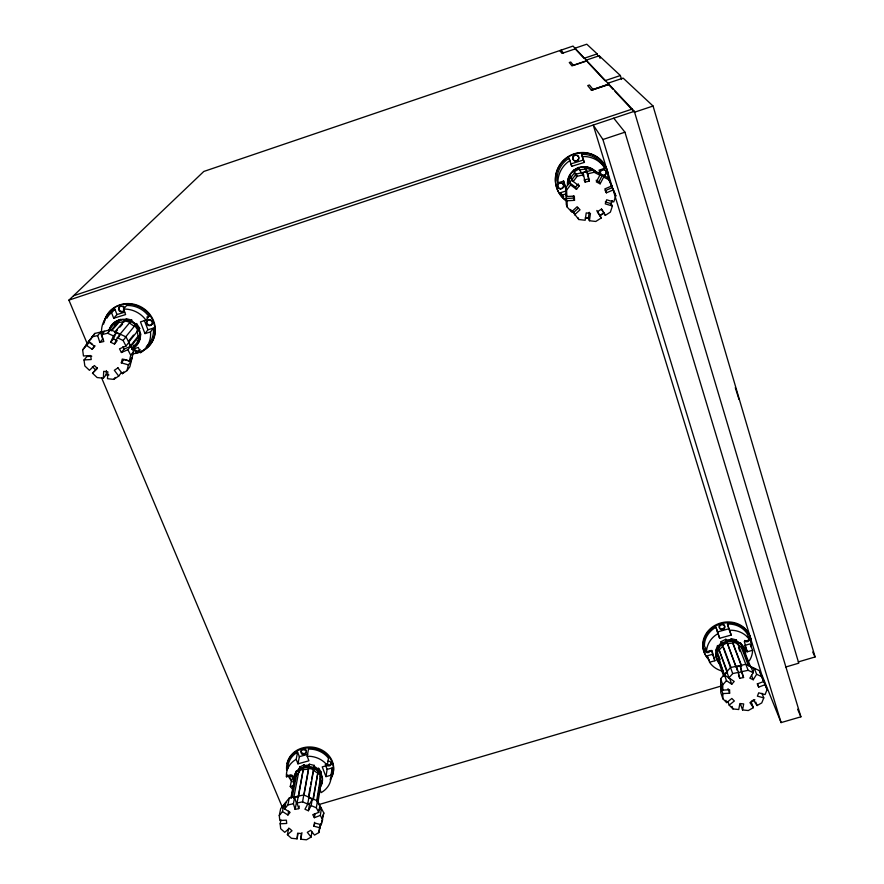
<?xml version="1.0" encoding="UTF-8"?>
<svg xmlns="http://www.w3.org/2000/svg" width="884" height="884" viewBox="0 0 884 884"><rect width="100%" height="100%" fill="white"/><g stroke="black" fill="none" stroke-linecap="round" stroke-linejoin="round"><path stroke-width="1.33" d="M97.373 367.755L92.511 373.203L97.118 377.545L103.362 378.23L103.693 371.346L107.837 371.799L107.494 378.695L113.738 379.38L118.71 376.087L121.417 372.529M103.362 378.23L106.19 374.65L106.389 370.551M288.648 828.153L287.399 834.695L291.422 838.275L297.068 838.85L297.621 833.181L301.356 833.557L300.803 839.225L306.45 839.8L311.08 837.093L311.942 831.855M596.844 210.469L601.264 217.961L595.794 221.464L589.407 220.735L588.357 218.326L589.219 212.259M589.407 220.735L590.457 213.398L586.214 212.911L585.175 220.249L578.799 219.519L572.114 211M331.047 775.224L332.152 767.953L327.124 769.356L325.964 776.638L331.047 775.224A22.387 19.658 6.7 0 1 321.201 792.605L319.467 788.119M311.08 837.093L307.312 832.319L310.737 830.319L314.505 835.093L318.804 832.595L320.881 823.954M320.273 827.855L313.919 826.22L314.892 823.07L321.257 824.717L321.853 820.827M321.257 824.717L323.809 812.982L317.466 800.893L303.798 794.959L289.256 798.009L280.692 808.595L279.267 815.556L279.808 820.507L286.372 820.175L286.714 823.457L280.162 823.789L280.692 828.728L284.725 832.319L289.355 828.385L292.018 830.772L287.399 834.695M318.804 832.595L319.909 825.523M325.964 776.638L322.229 766.881L327.312 765.467L328.461 758.262A22.199 19.525 6.7 0 0 308.494 749.113L307.168 756.251L308.925 760.793L297.952 763.842L296.195 759.301L297.61 752.151L299.356 756.66L297.952 763.842M320.328 815.413L321.345 808.982L319.765 805.965L318.737 812.385L312.759 814.672L314.35 817.689L320.328 815.413L322.726 819.965M314.35 817.689L314.98 813.821M317.168 801.899L320.737 780.097M318.737 812.385L316.339 807.81L317.466 800.893M318.737 794.506L319.168 791.876M313.919 826.22L314.549 822.319M317.864 803.103L321.467 780.981L320.583 781.08L319.975 777.644M316.616 801.026L320.671 776.395L317.931 772.362L312.803 800.13M321.002 774.362L321.345 772.273L318.627 768.262L318.096 768.881L313.864 766.041L314.395 765.422L309.289 764.196L308.726 767.301M313.356 799.49L317.931 772.362M318.096 771.378L318.627 768.262M298.239 796.639L294.615 797.39L293.4 803.755L295.134 809.39L298.781 808.628L297.046 802.992L302.56 801.832L308.56 768.284L313.676 769.511L307.743 804.086L304.958 809.258L308.383 810.739L311.168 805.567L312.251 799.191L308.847 797.722M308.383 810.739L309.477 804.329L312.251 799.191M308.417 797.213L310.229 786.848M310.682 784.252L311.135 781.666M311.588 779.069L313.676 769.511M313.5 768.119L313.864 766.041M313.853 768.528L314.395 765.422M300.803 839.225L301.952 832.662M297.068 838.85L298.007 833.601M304.052 794.815L308.019 772.815M308.251 771.522L308.56 768.284M309.057 767.058L309.289 764.196M298.781 808.628L299.256 806.064M297.046 802.992L303.345 768.859L298.847 771.168L293.665 798.263M303.532 767.887L304.107 764.782L299.632 767.069L299.035 770.185M298.449 796.716L303.345 768.859M303.864 767.632L304.107 764.782M295.134 809.39L296.339 802.992L294.615 797.39M751.19 701.885L753.356 707.675L748.306 710.537L742.549 709.929L743.698 703.929L739.875 703.52L738.737 709.532L732.98 708.935L729.189 705.134L727.996 701.675M292.228 797.313L296.483 775.323L299.577 771.655L298.847 771.168M291.002 797.467L294.726 778.318M287.93 815.004L290.085 812.363L284.648 808.915L285.93 802.517L283.797 805.158L282.504 811.556L287.93 815.004L288.681 811.147M291.234 798.119L295.753 774.837L296.483 775.323M296.151 772.804L296.56 770.726L297.278 771.213L300.361 767.555L299.632 767.069M284.648 808.915L287.897 804.904L289.256 798.009M293.057 789.545A22.387 19.658 6.7 0 1 290.25 786.517L291.709 779.169M280.162 823.789L280.935 819.899M293.886 781.467L291.51 775.401L286.449 776.804L286.946 774.373M130.401 345.987L138.125 336.174L139.086 336.053L137.915 341.423L137.108 340.837M138.744 339.014L139.241 336.693M139.628 339.224L140.799 333.876L139.827 333.997M128.401 364.86L121.318 362.86L122.246 359.048L129.34 361.037L131.97 357.589L131.042 361.379L128.401 364.86L127.009 370.606L122.39 373.656L117.804 367.733M129.34 361.037L130.744 355.269L133.583 351.567L126.036 336.903L110.71 329.71L94.831 333.434L88.256 341.854L94.4 346.053L92.168 349.268L86.013 345.08L82.643 349.942L83.461 355.965L90.676 355.556L91.218 359.534L84.013 359.954L84.831 365.954L89.45 370.319L94.367 365.534L97.417 368.429L92.511 373.203M133.583 351.567L129.871 366.794L127.009 370.606M295.333 775.18L296.56 770.726M294.538 779.301L295.753 774.837M320.538 784.329L321.467 780.981M568.445 179.54L569.76 175.087L570.545 175.695M568.898 180.601L570.213 176.126M568.677 182.17L570.357 176.446L571.152 177.076L574.909 172.369L574.114 171.75L579.363 168.8M322.251 817.998L323.809 812.982M610.7 204.602L611.938 200.856M601.264 217.961L597.319 211.784L601.363 209.188L605.308 215.376L610.38 212.116L612.413 205.994L611.164 203.696L612.17 200.668M613.397 189.861L606.413 192.822L605.209 190.635L612.137 187.695L613.397 189.861L615.794 195.762L613.761 201.917L606.634 199.795L605.286 203.873L612.413 205.994M716.504 652.083L715.852 650.248L717.532 645.541L718.88 647.884M718.814 649.143L728.969 677.818L734.217 681.476L731.742 684.271L726.482 680.625L717.134 653.862L718.814 649.143L727.565 672.116M761.964 693.299L763.765 697.885L761.765 702.902L757.091 705.554L753.687 700.493M762.815 679.045L767.091 689.52L765.091 694.559L758.704 692.813L757.378 696.139L763.765 697.885M116.566 341.555L114.489 344.053L110.644 342.252L113.472 335.964L116.246 332.682L120.058 334.472L118.942 336.97M110.644 342.252L113.439 338.937L116.246 332.682M114.489 344.053L117.318 337.765L120.058 334.472M598.722 173.142L599.871 175.187L596.324 181.905L600.114 183.817L603.673 177.109L602.49 175.043L598.965 181.695L600.114 183.817M752.406 671.951L754.428 668.691L751.069 667.122L753.245 672.691L749.853 678.172L753.234 679.741L756.638 674.271L754.428 668.691M86.643 345.213L89.615 340.937M91.107 338.793L94.831 333.434M111.55 330.892L118.865 322.417L124.556 321.71L124.368 320.759L130.036 322.229L129.484 322.992L134.28 326.417L134.832 325.666L138.014 330.517L128.6 342.307M126.346 319.61L126.158 318.66L131.804 320.13L131.252 320.881L136.014 324.295L136.567 323.544L139.727 328.373L138.423 330.008M122.39 373.656L123.727 371.888M131.793 349.445L138.357 347.434L140.457 352.827A24.995 23.227 30.6 0 0 150.49 331.92L153.396 328.108L147.948 329.787L144.976 333.611L140.457 321.875L145.97 320.174L148.932 316.472A24.763 23.028 30.8 0 0 126.655 305.488L123.484 309.091L125.605 314.571L113.705 318.251L111.572 312.781L114.865 309.146L116.975 314.56L113.705 318.251M113.738 379.38L115.218 377.435M574.467 214.889L580.026 209.806L577.153 206.723L571.605 211.817L567.263 207.176L566.312 204.679L565.649 187.751L576.158 174.06L592.943 170.093L608.07 177.75L611.805 185.938L604.822 188.911L606.413 192.822M574.512 200.337L573.572 198.082L566.136 198.524L567.02 200.778L574.512 200.337L574.346 196.082L566.854 196.524L566.6 190.104L570.578 184.922L569.672 182.8L575.561 187.22L576.512 189.386L579.153 185.949L578.18 183.817M579.153 185.949L573.208 181.485L577.197 176.292L583.562 174.789L585.131 182.093L589.341 181.098L587.772 173.794L585.241 168.733M575.561 187.22L577.517 184.668M131.871 349.191L138.324 340.892M121.318 362.86L124.025 359.401L131.042 361.379M132.28 348.904L135.086 345.279M127.882 349.721L130.534 346.351L128.655 342.694L125.992 346.042L119.506 348.826L121.406 352.506L127.882 349.721L130.744 355.269M130.556 346.926L139.086 336.053M121.406 352.506L124.103 349.114L130.534 346.351M128.445 341.379L133.484 335.08M590.368 170.413L591.02 169.618L585.296 168.048L585.407 169.054L579.462 169.805L579.86 170.612M279.267 815.556L282.504 811.556M125.318 337.323L136.567 323.544M125.992 346.042L123.119 340.484L126.036 336.903M119.517 334.826L130.036 322.229M130.456 321.732L131.804 320.13M115.605 332.229L117.351 330.174M119.981 327.08L122.611 323.997M114.533 332.285L124.799 320.251M99.837 342.428L102.71 339.102L100.555 332.307L104.511 331.378L101.638 334.649L103.815 341.5L99.837 342.428L97.649 335.577L100.555 332.307M101.638 334.649L107.66 333.235L110.71 329.71M111.351 329.92L118.677 321.467L118.865 322.417M109.505 329.942L110.622 328.66M84.013 359.954L87.008 356.506L91.77 356.23M92.168 349.268L95.096 345.898M108.235 330.682L114.29 323.732M729.189 705.134L734.361 700.979L731.841 698.459L726.681 702.614L722.88 698.813L720.78 692.603L720.637 678.746L730.515 667.542L745.82 664.304L759.301 670.58L764.627 683.376M726.968 672.216L724.504 675.011L729.72 678.636L731.742 684.271M722.803 690.106L720.847 684.426L720.88 687.885L722.836 693.586L729.631 693.222L729.598 689.752L722.803 690.106L722.747 684.857L726.482 680.625M728.969 677.818L732.714 673.575L738.505 672.359L739.731 678.326L743.566 677.509L740.239 665.984L736.427 666.79L737.157 670.348M82.643 349.942L85.903 346.285M88.256 341.854L91.229 338.539M86.013 345.08L88.997 341.743L92.046 343.821M718.228 646.049L721.742 642.193L721.046 641.685L725.863 639.254L735.952 666.37M719.521 649.652L723.046 645.773L722.35 645.265L727.189 642.834L736.029 667.232M737.433 642.657L736.383 639.939L735.775 640.602L738.847 642.845M737.157 644.171L737.764 643.508L748.14 670.315L753.245 672.691M739.864 643.596L740.472 642.933L742.56 646.602M748.505 665.785L741.267 647.187L741.875 646.524L744.295 650.779M87.66 344.694L68.908 300.14L203.795 171.463L573.009 46.079L634.325 111.318L798.771 663.177L785.533 667.077M573.539 212.525L578.125 208.326M118.003 367.854L114.323 370.286L118.71 376.087M600.159 215.287L603.496 213.155M600.114 215.574L604.126 213.011L601.518 208.911M115.694 322.13L120.5 319.367L120.688 320.306M116.379 322.538L118.456 321.334M118.677 321.467L113.848 324.24L114.666 324.826M132.755 346.915L134.677 345.81L133.86 345.235M751.566 701.089L753.787 699.819M754.892 699.774L749.952 702.614L753.356 707.675M573.97 171.43L573.495 170.402L578.711 167.474L581.528 173.22M726.217 642.303L726.869 641.972M318.969 809.888L321.345 808.982M761.489 675.862L763.754 681.487L757.356 683.907L758.693 687.111L765.08 684.691L767.091 689.52M575.55 48.775L561.981 53.383L559.749 50.587M597.175 53.88L584.059 58.322L574.677 48.311L586.788 44.2L597.175 53.88L597.971 56.532M585.871 60.267L599.186 55.758L620.369 75.527L621.551 79.472M573.351 65.25L586.766 60.709M586.943 60.908L571.97 65.88L569.274 62.521L570.732 62.024L573.462 65.383M620.369 75.527L604.999 80.698L587.694 62.211M592.998 89.428L608.778 84.124M591.396 90.201L608.943 84.3M609.032 84.4L591.473 90.301L587.705 85.582L589.407 85.008L593.153 89.615M73.483 295.775L632.226 109.075M68.908 300.14L634.325 111.318M798.318 661.906L815.092 656.956L653.066 106.025L634.513 112.213L614.955 91.317M602.91 139.517L624.944 132.191L800.893 716.825L781.091 722.593L761.588 674.127L593.23 125.031L602.91 139.517L781.091 722.593M584.434 162.38L583.23 160.081L570.732 163.96L571.815 166.291L584.434 162.38L581.561 154.324A25.282 24.686 -40.1 0 1 603.518 165.982L604.921 168.325L599.065 170.137L600.49 175.12M116.975 314.56L124.832 312.129M571.815 166.291L569.053 158.214A25.282 24.686 -40.1 0 0 556.975 180.38L557.914 182.866L563.738 181.065L566.29 189.751M146.744 317.146L148.932 316.472M565.683 200.27A25.537 24.918 -39.5 0 1 561.572 195.265L560.6 192.668L566.346 190.889L563.462 181.054M561.572 195.265L566.213 193.828M144.976 333.611L150.49 331.92M318.439 804.705L720.692 686.183M717.333 631.994L728.803 628.8L731.201 635.055L719.62 638.281L715.963 627.231A22.94 20.509 -13.5 0 0 704.382 645.585L706.548 651.961L711.896 650.48L714.88 660.746L709.554 662.226L707.366 655.762L712.648 654.293L714.88 660.746M299.356 756.66L307.809 754.306M728.803 628.8L727.444 624.027A22.94 20.509 -13.5 0 1 747.124 633.684L749.676 639.983L744.306 641.475L747.234 651.773L752.593 650.293L750.019 643.917L744.704 645.397L747.234 651.773M290.25 786.517L294.052 785.467M583.329 176.358L582.545 172.745L586.722 171.75L589.341 181.098M587.772 173.794L594.136 172.292L599.871 175.187M588.28 178.999L584.103 179.982L585.131 182.093M91.638 336.981L97.649 335.577M742.35 671.542L748.14 670.315M737.643 672.713L741.455 671.906L743.566 677.509M287.897 804.904L293.4 803.755M139.727 328.373L138.755 328.494L139.385 331.699M138.014 330.517L137.042 330.638L138.125 336.174M732.007 641.287L731.322 639.475L725.93 640.093L725.863 639.254M727.256 643.663L732.681 643.044L741.621 666.602M715.852 650.248L716.769 650.138M717.134 653.862L718.051 653.762L718.46 658.613L724.648 676.183M723.709 676.282L717.543 658.713L718.46 658.613M304.251 765.566L309.433 764.98M303.488 769.655L308.693 769.069M321.345 772.273L320.461 772.373L320.925 775.047M319.776 776.495L320.671 776.395M321.257 776.948L322.141 776.848M106.19 374.65L108.92 374.96M586.821 217.961L589.407 218.26M585.208 217.972L588.357 218.326M731.322 639.475L731.256 638.646L736.383 639.939M732.681 643.044L732.604 642.215L737.764 643.508M584.722 167.728L584.611 166.722L590.302 168.28M605.286 201.939L611.164 203.696M307.212 803.346L309.477 804.329M302.56 801.832L307.743 804.086M311.168 805.567L316.339 807.81M756.638 674.271L761.732 676.636L763.754 681.487M107.66 333.235L113.472 335.964M117.318 337.765L123.119 340.484M113.439 338.937L117.252 340.716M603.673 177.109L609.396 180.005M596.148 180.27L598.965 181.695M283.797 805.158L285.952 806.528M313.146 770.141L317.4 772.981M738.184 644.922L741.267 647.187M570.578 184.922L576.512 189.386M573.495 170.402L574.28 171.021M653.066 106.025L623.132 78.101L607.496 83.361L613.087 89.328M92.4 366.794L95.428 369.656M572.467 211.276L575.108 214.105M561.075 50.134L563.34 52.918M613.75 118.18L624.944 132.191M610.557 183.806L611.805 185.938M615.794 195.762L608.07 177.75M716.272 655.077L716.592 655.641M717.543 658.713L719.377 661.895M743.632 649.342L750.626 666.923M592.943 170.093L594.136 172.292M590.844 169.297L591.44 170.413M584.611 166.722L587.573 172.457M122.854 346.683L124.103 349.114M604.126 213.011L605.308 215.376M582.545 172.745L583.562 174.789M812.705 652.038L815.092 656.956M576.158 174.06L577.197 176.292M574.114 171.75L576.191 176.225M572.279 179.386L573.208 181.485M571.009 176.745L572.622 180.391M570.357 176.446L572.368 181.01M797.622 709.222L800.893 716.825M568.534 181.839L569.031 183.01M101.583 377.799L282.681 808.086M578.092 217.796L578.799 219.519M565.649 187.751L566.6 190.104M759.301 670.58L761.732 676.636M565.981 194.303L566.854 196.524M757.356 683.719L758.693 687.111M740.472 642.933L741.532 645.663M741.875 646.524L749.621 666.381M570.688 209.475L571.605 211.817M751.488 675.254L753.234 679.741M738.471 647.585L739.93 651.364M144.357 320.483L147.948 329.787M727.444 624.027L731.201 635.055M325.268 764.505L327.124 769.356M755.765 702.084L757.091 705.554M731.256 638.646L732.284 641.364M732.604 642.215L741.554 665.74M736.427 666.79L738.505 672.359M738.483 674.956L739.731 678.326M723.83 647.928L730.748 666.879M715.963 627.231L719.62 638.281M721.046 641.685L722.04 644.403M722.35 645.265L732.714 673.575M735.278 387.667L739.013 399.435M740.461 704.128L742.549 709.929M599.186 55.758L600.114 58.355M717.532 645.541L718.184 647.364M718.825 655.928L720.173 659.751M728.029 688.669L729.631 693.222M732.107 706.415L732.98 708.935M720.637 678.746L722.747 684.857M725.897 700.316L726.681 702.614M569.053 158.214L570.058 161.662M711.543 650.469L712.648 654.293M581.561 154.324L583.23 160.081M740.239 665.984L741.455 671.906M578.711 167.474L578.81 168.468M567.02 200.778L567.263 207.176M573.495 195.972L573.572 198.082M722.836 693.586L722.88 698.813M101.516 331.378A24.995 23.227 30.6 0 1 111.572 312.781M123.484 309.091A24.995 23.227 30.6 0 1 145.97 320.174M153.396 328.108A24.763 23.028 30.8 0 1 146.346 346.638M106.953 318.141A24.763 23.028 30.8 0 1 114.865 309.146M105.848 317.433A26.211 24.376 30.8 0 1 145.407 309.809A26.211 24.376 30.8 0 1 145.098 349.224M144.015 349.909A26.211 24.376 30.8 0 1 139.274 352.042M138.026 352.418A26.211 24.376 30.8 0 1 135.44 352.981M104.312 322.328A26.211 24.376 30.8 0 1 105.362 318.616M103.649 324.096A26.244 24.409 30.8 0 1 130.412 304.195A26.244 24.409 30.8 0 1 154.965 329.566A26.244 24.409 30.8 0 1 132.401 353.799M152.501 323.422A2.972 2.774 30.6 0 1 147.54 324.096A2.972 2.774 30.6 0 1 149.164 319.566M149.926 319.555A2.972 2.774 30.6 0 1 150.678 319.743M151.926 320.627A2.972 2.774 30.6 0 1 152.6 321.975M124.125 310.461A2.984 2.785 32.4 0 1 119.417 311.024A2.984 2.785 32.4 0 1 120.191 306.483A2.984 2.785 32.4 0 1 124.379 309.024M124.147 310.582A2.984 2.774 32.4 0 1 119.749 310.45A2.984 2.774 32.4 0 1 120.18 306.24M123.097 306.14A2.984 2.774 32.4 0 1 124.268 307.146M139.628 349.965A2.95 2.74 29.2 0 1 135.915 351.423A2.95 2.74 29.2 0 1 134.158 347.755M140.037 349.434A2.95 2.74 29.2 0 1 134.412 347.931M108.71 331.489A16.089 14.94 30.5 0 1 133.296 323.08A16.089 14.94 30.5 0 1 132.202 348.661M109.859 328.45A16.067 14.918 30.5 0 1 134.81 323.445A16.067 14.918 30.5 0 1 132.622 348.119M557.914 182.866A25.537 24.918 -39.5 0 1 570.125 160.479M582.755 156.556A25.537 24.918 -39.5 0 1 604.921 168.325M563.76 196.734A25.282 24.686 -40.1 0 1 560.6 192.668M563.881 198.723A26.774 26.133 -40.1 0 1 570.821 155.164A26.774 26.133 -40.1 0 1 608.347 177.419M566.147 200.79A26.807 26.166 -40.1 0 1 569.727 156.092A26.807 26.166 -40.1 0 1 608.535 177.75M600.932 174.601A3.05 2.961 -41.9 0 1 602.026 170.104A3.05 2.961 -41.9 0 1 606.247 171.839A3.05 2.961 -41.9 0 1 603.684 175.728M602.148 175.54A3.05 2.961 -41.9 0 1 601.474 175.154M600.822 170.634A3.039 2.961 -42 0 1 605.86 171.043A3.039 2.961 -42 0 1 603.242 175.43A3.039 2.961 -42 0 1 600.424 171.319M577.197 155.23A3.05 2.984 -45 0 1 577.871 159.938A3.05 2.984 -45 0 1 573.119 159.485A3.05 2.984 -45 0 1 574.898 155.009M559.439 182.866A3.017 2.961 -37.5 0 1 563.572 185.684A3.017 2.961 -37.5 0 1 559.185 188.27A3.017 2.961 -37.5 0 1 558.754 183.275M567.661 185.065A16.431 16.034 -39.3 0 1 595.86 171.96M567.517 184.723A16.409 16.011 -39.3 0 1 595.683 171.64M752.593 650.293A23.15 20.663 -13.4 0 1 749.334 660.779M722.25 671.078A23.15 20.663 -13.4 0 1 709.554 662.226M706.548 651.961A23.15 20.663 -13.4 0 1 718.239 633.474M729.819 630.248A23.15 20.663 -13.4 0 1 749.676 639.983M708.316 658.624A24.288 21.724 -13.5 0 1 706.128 655.928M705.52 654.967A24.288 21.724 -13.5 0 1 721.035 622.889A24.288 21.724 -13.5 0 1 751.046 642.591M709.443 660.304A24.321 21.746 -13.5 0 1 720.129 624.071A24.321 21.746 -13.5 0 1 751.113 646.867M748.582 637.32A2.763 2.464 -14.4 0 1 748.649 641.044A2.763 2.464 -14.4 0 1 744.549 640.823M747.289 636.834A2.763 2.464 -14.4 0 1 747.974 636.999M749.046 637.508A2.751 2.464 -14.4 0 1 744.693 640.436M723.819 624.568A2.763 2.475 -13.7 0 1 723.919 627.927A2.763 2.475 -13.7 0 1 720.239 628.48A2.763 2.475 -13.7 0 1 719.488 625.22M710.338 650.469A2.751 2.453 -12.5 0 1 706.206 652.348A2.751 2.453 -12.5 0 1 706.04 648.248M708.946 651.276A2.74 2.453 -12.5 0 1 704.659 649.055M720.195 664.425A14.884 13.282 -13.4 0 1 725.013 642.734A14.884 13.282 -13.4 0 1 745.698 653.254M719.885 663.541A14.873 13.271 -13.4 0 1 724.703 641.883A14.873 13.271 -13.4 0 1 745.356 652.392M286.449 776.804A22.387 19.658 6.7 0 1 296.195 759.301M307.168 756.251A22.387 19.658 6.7 0 1 327.312 765.467M332.152 767.953A22.199 19.525 6.7 0 1 331.025 775.489M287.875 768.251A22.199 19.525 6.7 0 1 297.61 752.151M287.079 763.621A23.503 20.675 6.7 0 1 318.373 748.483A23.503 20.675 6.7 0 1 330.307 778.903M290.394 778.251A23.503 20.675 6.7 0 1 288.67 775.334M286.648 769.986A23.525 20.697 6.7 0 1 315.257 748.582A23.525 20.697 6.7 0 1 330.163 779.876M292.405 781.865A23.525 20.697 6.7 0 1 288.018 775.29M327.533 761.411A2.663 2.354 6 0 1 330.947 762.483A2.663 2.354 6 0 1 330.13 765.555A2.663 2.354 6 0 1 326.572 765.025M331.401 762.306A2.663 2.343 6 0 1 326.726 764.063M306.196 752.306A2.674 2.354 7.2 0 1 302.626 753.267A2.674 2.354 7.2 0 1 301.422 750.074M301.809 749.577A2.674 2.354 7.2 0 1 302.328 749.179M304.991 749.102A2.674 2.354 7.2 0 1 305.566 749.466M306.03 749.941A2.674 2.354 7.2 0 1 306.328 750.505M291.974 776.196A2.663 2.332 7.4 0 1 289.477 775.334M292.173 775.235A2.663 2.332 7.4 0 1 290.184 774.793M293.775 781.555A14.398 12.63 6.7 0 1 311.566 767.953A14.398 12.63 6.7 0 1 319.489 788.02M293.974 780.572A14.387 12.619 6.7 0 1 311.124 766.837A14.387 12.619 6.7 0 1 320.362 786.141M146.733 323.953A2.972 2.774 30.5 0 0 151.772 324.561A2.972 2.774 30.5 0 0 149.54 320.052A2.972 2.774 30.5 0 0 146.733 323.953M575.904 161.197A3.05 2.984 -45 0 0 578.456 156.59A3.05 2.984 -45 0 0 573.241 156.766A3.05 2.984 -45 0 0 575.904 161.197M560.301 188.9A3.028 2.961 -37.5 0 0 563.484 184.745A3.028 2.961 -37.5 0 0 558.334 184.159A3.028 2.961 -37.5 0 0 560.301 188.9M720.736 629.419A2.763 2.475 -13.7 0 0 724.902 627.132A2.763 2.475 -13.7 0 0 720.825 625.099A2.763 2.475 -13.7 0 0 720.736 629.419M301.864 753.864A2.674 2.354 7.1 0 0 306.24 752.671A2.674 2.354 7.1 0 0 302.77 749.875A2.674 2.354 7.1 0 0 301.864 753.864"/></g></svg>
